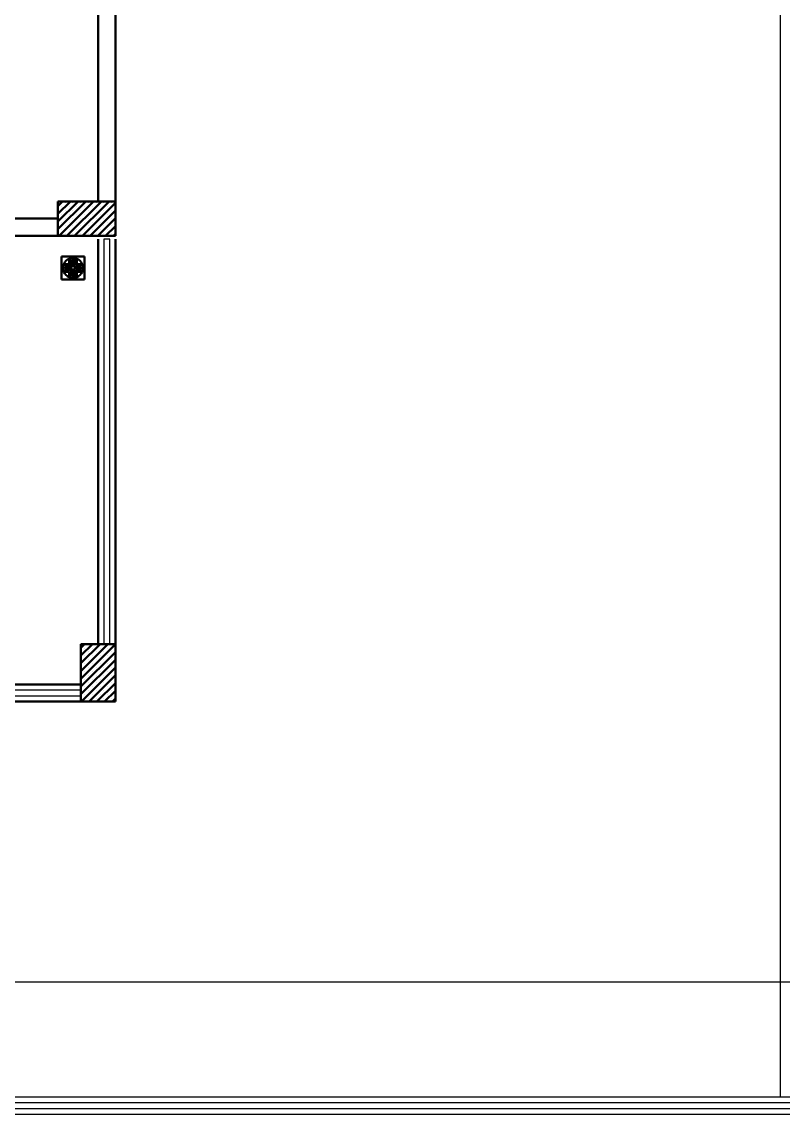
# Model space of a CAD drawing. Header units: millimetres. Extents: x 2046 to 14753, y 2361 to 29276.
# Drawn here: x 7960 to 8621, y 23217 to 24167 of the extents above; entities that cross this region are included whole.
import ezdxf

# ---------------------------------------------------------------- set-up
doc = ezdxf.new("R2010")
doc.units = ezdxf.units.MM
doc.layers.add('A.O. DUVAR', color=7, linetype='Continuous', lineweight=50)
doc.layers.add('yazi', color=251, linetype='Continuous', lineweight=25)

msp = doc.modelspace()

# ---------------------------------------------------------------- linework, layer by layer
at = {"layer": 'A.O. DUVAR'}
for p, q in [((8026.152, 24010.858), (8026.152, 24370.858)), ((8041.152, 24370.858), (8041.152, 24010.858)), ((7991.152, 23980.858), (7991.152, 24010.858)), ((7991.152, 24010.858), (8041.152, 24010.858)), ((8041.152, 24010.858), (8026.152, 24010.858)), ((8041.152, 24010.858), (8041.152, 23980.858)), ((7861.152, 23995.858), (7991.152, 23995.858)), ((7991.152, 23995.858), (7991.152, 23980.858)), ((7991.152, 23980.858), (7861.152, 23980.858)), ((8041.152, 23980.858), (7991.152, 23980.858)), ((8026.152, 23977.858), (8026.152, 23625.858)), ((8041.152, 23977.858), (8041.152, 23575.858)), ((7994.241, 23963.021), (7994.241, 23943.021)), ((8014.241, 23963.021), (7994.241, 23963.021)), ((8000.908, 23956.354), (7997.481, 23956.354)), ((8002.241, 23955.021), (7997.481, 23955.021)), ((8003.575, 23953.688), (7997.481, 23953.688)), ((8000.908, 23956.354), (8000.908, 23959.782)), ((8002.241, 23955.021), (8002.241, 23959.782)), ((8003.575, 23953.688), (8003.575, 23959.782)), ((8004.908, 23953.688), (8004.908, 23959.782)), ((8011.002, 23953.688), (8004.908, 23953.688)), ((8006.241, 23955.021), (8006.241, 23959.782)), ((8011.002, 23955.021), (8006.241, 23955.021)), ((8007.575, 23956.354), (8007.575, 23959.782)), ((8011.002, 23956.354), (8007.575, 23956.354)), ((8014.241, 23943.021), (8014.241, 23963.021)), ((8003.575, 23952.354), (7997.481, 23952.354)), ((8002.241, 23951.021), (7997.481, 23951.021)), ((8000.908, 23949.688), (7997.481, 23949.688)), ((8000.908, 23946.26), (8000.908, 23949.688)), ((8002.241, 23946.26), (8002.241, 23951.021)), ((8003.575, 23946.26), (8003.575, 23952.354)), ((8004.908, 23946.26), (8004.908, 23952.354)), ((8011.002, 23952.354), (8004.908, 23952.354)), ((8006.241, 23946.26), (8006.241, 23951.021)), ((8011.002, 23951.021), (8006.241, 23951.021)), ((8007.575, 23946.26), (8007.575, 23949.688)), ((8011.002, 23949.688), (8007.575, 23949.688)), ((7994.241, 23943.021), (8014.241, 23943.021)), ((8011.152, 23625.858), (8041.152, 23625.858)), ((8011.152, 23575.858), (8011.152, 23625.858)), ((8041.152, 23625.858), (8041.152, 23575.858)), ((8011.152, 23590.858), (7451.152, 23590.858)), ((8041.152, 23575.858), (6641.152, 23575.858)), ((8041.152, 23575.858), (8011.152, 23575.858))]:
    msp.add_line(p, q, dxfattribs=at)
at = {"layer": 'A.O. DUVAR', "linetype": 'Continuous', "ltscale": 10}
for p, q in [((7991.152, 24006.79), (7995.22, 24010.858)), ((7991.152, 24000.055), (8001.955, 24010.858)), ((7991.152, 23993.32), (8008.691, 24010.858)), ((7991.152, 23986.585), (8015.426, 24010.858)), ((7992.161, 23980.858), (8022.161, 24010.858)), ((7998.896, 23980.858), (8028.896, 24010.858)), ((8005.631, 23980.858), (8035.631, 24010.858)), ((7994.066, 24006.336), (7994.066, 24006.336)), ((7997.433, 24009.704), (7997.433, 24009.704)), ((7997.433, 24002.968), (7997.433, 24002.968)), ((8000.801, 24006.336), (8000.801, 24006.336)), ((8004.168, 24009.704), (8004.168, 24009.704)), ((8004.168, 24002.968), (8004.168, 24002.968)), ((8007.536, 24006.336), (8007.536, 24006.336)), ((8010.903, 24009.704), (8010.903, 24009.704)), ((8010.903, 24002.968), (8010.903, 24002.968)), ((8012.367, 23980.858), (8041.152, 24009.644)), ((8014.271, 24006.336), (8014.271, 24006.336)), ((8017.639, 24009.704), (8017.639, 24009.704)), ((8017.639, 24002.968), (8017.639, 24002.968)), ((8019.102, 23980.858), (8041.152, 24002.909)), ((8021.006, 24006.336), (8021.006, 24006.336)), ((8024.374, 24009.704), (8024.374, 24009.704)), ((8024.374, 24002.968), (8024.374, 24002.968)), ((8027.741, 24006.336), (8027.741, 24006.336)), ((8031.109, 24009.704), (8031.109, 24009.704)), ((8031.109, 24002.968), (8031.109, 24002.968)), ((8034.477, 24006.336), (8034.477, 24006.336)), ((8037.844, 24009.704), (8037.844, 24009.704)), ((8037.844, 24002.968), (8037.844, 24002.968)), ((7994.066, 23999.601), (7994.066, 23999.601)), ((7994.066, 23992.866), (7994.066, 23992.866)), ((7997.433, 23996.233), (7997.433, 23996.233)), ((8000.801, 23999.601), (8000.801, 23999.601)), ((8000.801, 23992.866), (8000.801, 23992.866)), ((8004.168, 23996.233), (8004.168, 23996.233)), ((8007.536, 23999.601), (8007.536, 23999.601)), ((8007.536, 23992.866), (8007.536, 23992.866)), ((8010.903, 23996.233), (8010.903, 23996.233)), ((8014.271, 23999.601), (8014.271, 23999.601)), ((8014.271, 23992.866), (8014.271, 23992.866)), ((8017.639, 23996.233), (8017.639, 23996.233)), ((8021.006, 23999.601), (8021.006, 23999.601)), ((8021.006, 23992.866), (8021.006, 23992.866)), ((8024.374, 23996.233), (8024.374, 23996.233)), ((8025.837, 23980.858), (8041.152, 23996.174)), ((8027.741, 23999.601), (8027.741, 23999.601)), ((8027.741, 23992.866), (8027.741, 23992.866)), ((8031.109, 23996.233), (8031.109, 23996.233)), ((8034.477, 23999.601), (8034.477, 23999.601)), ((8034.477, 23992.866), (8034.477, 23992.866)), ((8037.844, 23996.233), (8037.844, 23996.233)), ((7994.066, 23986.13), (7994.066, 23986.13)), ((7997.433, 23989.498), (7997.433, 23989.498)), ((7997.433, 23982.763), (7997.433, 23982.763)), ((8000.801, 23986.13), (8000.801, 23986.13)), ((8004.168, 23989.498), (8004.168, 23989.498)), ((8004.168, 23982.763), (8004.168, 23982.763)), ((8007.536, 23986.13), (8007.536, 23986.13)), ((8010.903, 23989.498), (8010.903, 23989.498)), ((8010.903, 23982.763), (8010.903, 23982.763)), ((8014.271, 23986.13), (8014.271, 23986.13)), ((8017.639, 23989.498), (8017.639, 23989.498)), ((8017.639, 23982.763), (8017.639, 23982.763)), ((8021.006, 23986.13), (8021.006, 23986.13)), ((8024.374, 23989.498), (8024.374, 23989.498)), ((8024.374, 23982.763), (8024.374, 23982.763)), ((8027.741, 23986.13), (8027.741, 23986.13)), ((8031.109, 23989.498), (8031.109, 23989.498)), ((8031.109, 23982.763), (8031.109, 23982.763)), ((8032.572, 23980.858), (8041.152, 23989.439)), ((8034.477, 23986.13), (8034.477, 23986.13)), ((8037.844, 23989.498), (8037.844, 23989.498)), ((8037.844, 23982.763), (8037.844, 23982.763)), ((8039.307, 23980.858), (8041.152, 23982.703)), ((8011.152, 23622.679), (8014.332, 23625.858)), ((8011.152, 23615.944), (8021.067, 23625.858)), ((8011.152, 23609.209), (8027.802, 23625.858)), ((8011.152, 23602.473), (8034.537, 23625.858)), ((8011.152, 23595.738), (8041.152, 23625.738)), ((8014.271, 23622.43), (8014.271, 23622.43)), ((8017.639, 23625.798), (8017.639, 23625.798)), ((8021.006, 23622.43), (8021.006, 23622.43)), ((8024.374, 23625.798), (8024.374, 23625.798)), ((8027.741, 23622.43), (8027.741, 23622.43)), ((8031.109, 23625.798), (8031.109, 23625.798)), ((8034.477, 23622.43), (8034.477, 23622.43)), ((8037.844, 23625.798), (8037.844, 23625.798)), ((8011.152, 23589.003), (8041.152, 23619.003)), ((8011.152, 23582.268), (8041.152, 23612.268)), ((8014.271, 23615.695), (8014.271, 23615.695)), ((8017.639, 23619.063), (8017.639, 23619.063)), ((8017.639, 23612.327), (8017.639, 23612.327)), ((8021.006, 23615.695), (8021.006, 23615.695)), ((8024.374, 23619.063), (8024.374, 23619.063)), ((8024.374, 23612.327), (8024.374, 23612.327)), ((8027.741, 23615.695), (8027.741, 23615.695)), ((8031.109, 23619.063), (8031.109, 23619.063)), ((8031.109, 23612.327), (8031.109, 23612.327)), ((8034.477, 23615.695), (8034.477, 23615.695)), ((8037.844, 23619.063), (8037.844, 23619.063)), ((8037.844, 23612.327), (8037.844, 23612.327)), ((8011.478, 23575.858), (8041.152, 23605.533)), ((8014.271, 23608.96), (8014.271, 23608.96)), ((8014.271, 23602.225), (8014.271, 23602.225)), ((8017.639, 23605.592), (8017.639, 23605.592)), ((8021.006, 23608.96), (8021.006, 23608.96)), ((8021.006, 23602.225), (8021.006, 23602.225)), ((8024.374, 23605.592), (8024.374, 23605.592)), ((8027.741, 23608.96), (8027.741, 23608.96)), ((8027.741, 23602.225), (8027.741, 23602.225)), ((8031.109, 23605.592), (8031.109, 23605.592)), ((8034.477, 23608.96), (8034.477, 23608.96)), ((8034.477, 23602.225), (8034.477, 23602.225)), ((8037.844, 23605.592), (8037.844, 23605.592)), ((8014.271, 23595.489), (8014.271, 23595.489)), ((8017.639, 23598.857), (8017.639, 23598.857)), ((8018.213, 23575.858), (8041.152, 23598.797)), ((8021.006, 23595.489), (8021.006, 23595.489)), ((8024.374, 23598.857), (8024.374, 23598.857)), ((8027.741, 23595.489), (8027.741, 23595.489)), ((8031.109, 23598.857), (8031.109, 23598.857)), ((8034.477, 23595.489), (8034.477, 23595.489)), ((8037.844, 23598.857), (8037.844, 23598.857)), ((8014.271, 23588.754), (8014.271, 23588.754)), ((8017.639, 23592.122), (8017.639, 23592.122)), ((8017.639, 23585.387), (8017.639, 23585.387)), ((8021.006, 23588.754), (8021.006, 23588.754)), ((8024.374, 23592.122), (8024.374, 23592.122)), ((8024.374, 23585.387), (8024.374, 23585.387)), ((8024.948, 23575.858), (8041.152, 23592.062)), ((8027.741, 23588.754), (8027.741, 23588.754)), ((8031.109, 23592.122), (8031.109, 23592.122)), ((8031.109, 23585.387), (8031.109, 23585.387)), ((8031.684, 23575.858), (8041.152, 23585.327)), ((8034.477, 23588.754), (8034.477, 23588.754)), ((8037.844, 23592.122), (8037.844, 23592.122)), ((8037.844, 23585.387), (8037.844, 23585.387)), ((8014.271, 23582.019), (8014.271, 23582.019)), ((8017.639, 23578.651), (8017.639, 23578.651)), ((8021.006, 23582.019), (8021.006, 23582.019)), ((8024.374, 23578.651), (8024.374, 23578.651)), ((8027.741, 23582.019), (8027.741, 23582.019)), ((8031.109, 23578.651), (8031.109, 23578.651)), ((8034.477, 23582.019), (8034.477, 23582.019)), ((8037.844, 23578.651), (8037.844, 23578.651)), ((8038.419, 23575.858), (8041.152, 23578.592))]:
    msp.add_line(p, q, dxfattribs=at)
at = {"layer": 'A.O. DUVAR', "lineweight": 25, "ltscale": 4}
for p, q in [((8036.152, 23977.858), (8031.152, 23977.858)), ((8031.152, 23977.858), (8031.152, 23625.858)), ((8036.152, 23625.858), (8036.152, 23977.858)), ((8031.152, 23625.858), (8036.152, 23625.858)), ((8011.152, 23585.858), (7451.152, 23585.858)), ((8011.152, 23580.858), (8011.152, 23585.858)), ((7451.152, 23580.858), (8011.152, 23580.858))]:
    msp.add_line(p, q, dxfattribs=at)
at = {"layer": 'A.O. DUVAR'}
msp.add_circle((8004.241, 23953.021), 8.667, dxfattribs=at)
for centre, start, end in [((7997.583, 23955.688), 98.69446, 261.30554), ((7997.583, 23953.021), 98.69446, 261.30554), ((8001.575, 23959.68), 8.69446, 171.30554), ((8004.241, 23959.68), 8.69446, 171.30554), ((8006.908, 23959.68), 8.69446, 171.30554), ((8010.9, 23955.688), 278.69446, 81.30554), ((8010.9, 23953.021), 278.69446, 81.30554), ((7997.583, 23950.354), 98.69446, 261.30554), ((8001.575, 23946.362), 188.69446, 351.30554), ((8004.241, 23946.362), 188.69446, 351.30554), ((8006.908, 23946.362), 188.69446, 351.30554), ((8010.9, 23950.354), 278.69446, 81.30554)]:
    msp.add_arc(centre, 0.674, start, end, dxfattribs=at)
at = {"layer": 'yazi'}
msp.add_line((3020.515, 23332.18), (11459.215, 23332.18), dxfattribs=at)
for points in [[(8618.962, 26032.18), (8618.962, 23232.18)], [(3020.515, 23232.18), (11459.215, 23232.18)], [(3020.515, 23227.18), (11459.215, 23227.18)], [(3020.515, 23222.18), (11459.215, 23222.18)], [(3020.515, 23217.18), (11459.215, 23217.18)]]:
    msp.add_lwpolyline(points, dxfattribs=at)

doc.saveas('drawing.dxf')
